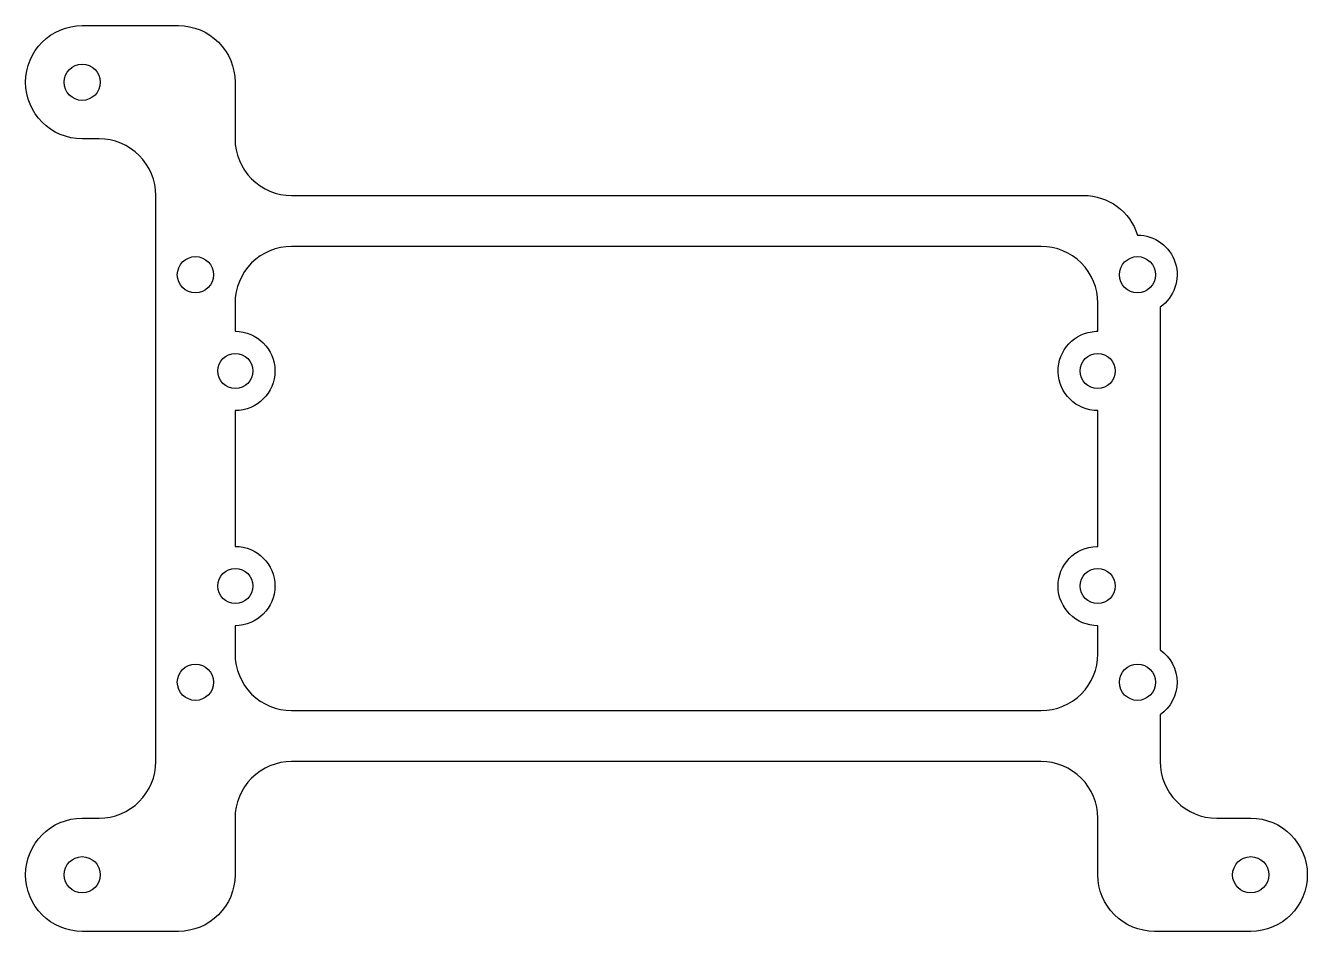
# Model space of a CAD drawing. Header units: millimetres. Extents: x 45 to 158, y -91 to -11.
import ezdxf

# ---------------------------------------------------------------- set-up
doc = ezdxf.new("R2010")
doc.units = ezdxf.units.MM
doc.layers.get('0').update_dxf_attribs({"linetype": 'CONTINUOUS'})

msp = doc.modelspace()

# ---------------------------------------------------------------- linework, layer by layer
for points in [[(138.23, -26.28, -0.327538), (142.99, -29.78, -0.734238), (144.99, -36.15), (144.99, -66.41, -0.522233), (144.99, -72.15), (144.99, -76.28, 0.414214), (149.99, -81.28), (152.99, -81.28, -1), (152.99, -91.28), (144.49, -91.28, -0.414214), (139.49, -86.28), (139.49, -81.28, 0.414214), (134.49, -76.28), (68.29, -76.28, 0.414214), (63.29, -81.28), (63.29, -86.28, -0.414214), (58.29, -91.28), (49.79, -91.28, -1), (49.79, -81.28), (51.29, -81.28, 0.414214), (56.29, -76.28), (56.29, -26.28, 0.414214), (51.29, -21.28), (49.79, -21.28, -1), (49.79, -11.28), (58.29, -11.28, -0.414214), (63.29, -16.28), (63.29, -21.28, 0.414214), (68.29, -26.28)], [(63.31, -57.28, -1), (63.31, -64.28), (63.29, -64.28), (63.29, -66.78, 0.414214), (68.29, -71.78), (134.49, -71.78, 0.414214), (139.49, -66.78), (139.49, -64.28, -0.990769), (139.4, -57.28), (139.49, -57.28), (139.49, -45.28, -0.982279), (139.34, -38.28), (139.49, -38.28), (139.49, -35.78, 0.414214), (134.49, -30.78), (68.29, -30.78, 0.414214), (63.29, -35.78), (63.29, -38.28), (63.31, -38.28, -0.999997), (63.31, -45.28), (63.29, -45.28), (63.29, -57.28)]]:
    msp.add_lwpolyline(points, format="xyb", close=True)
for centre, radius in [((49.79, -16.28), 1.6), ((59.79, -33.28), 1.6), ((142.99, -33.28), 1.6), ((63.31, -41.78), 1.55), ((139.48, -41.78), 1.55), ((63.31, -60.78), 1.55), ((139.48, -60.78), 1.55), ((59.79, -69.28), 1.6), ((142.99, -69.28), 1.6), ((49.79, -86.28), 1.6), ((152.99, -86.28), 1.6)]:
    msp.add_circle(centre, radius)

doc.saveas('drawing.dxf')
